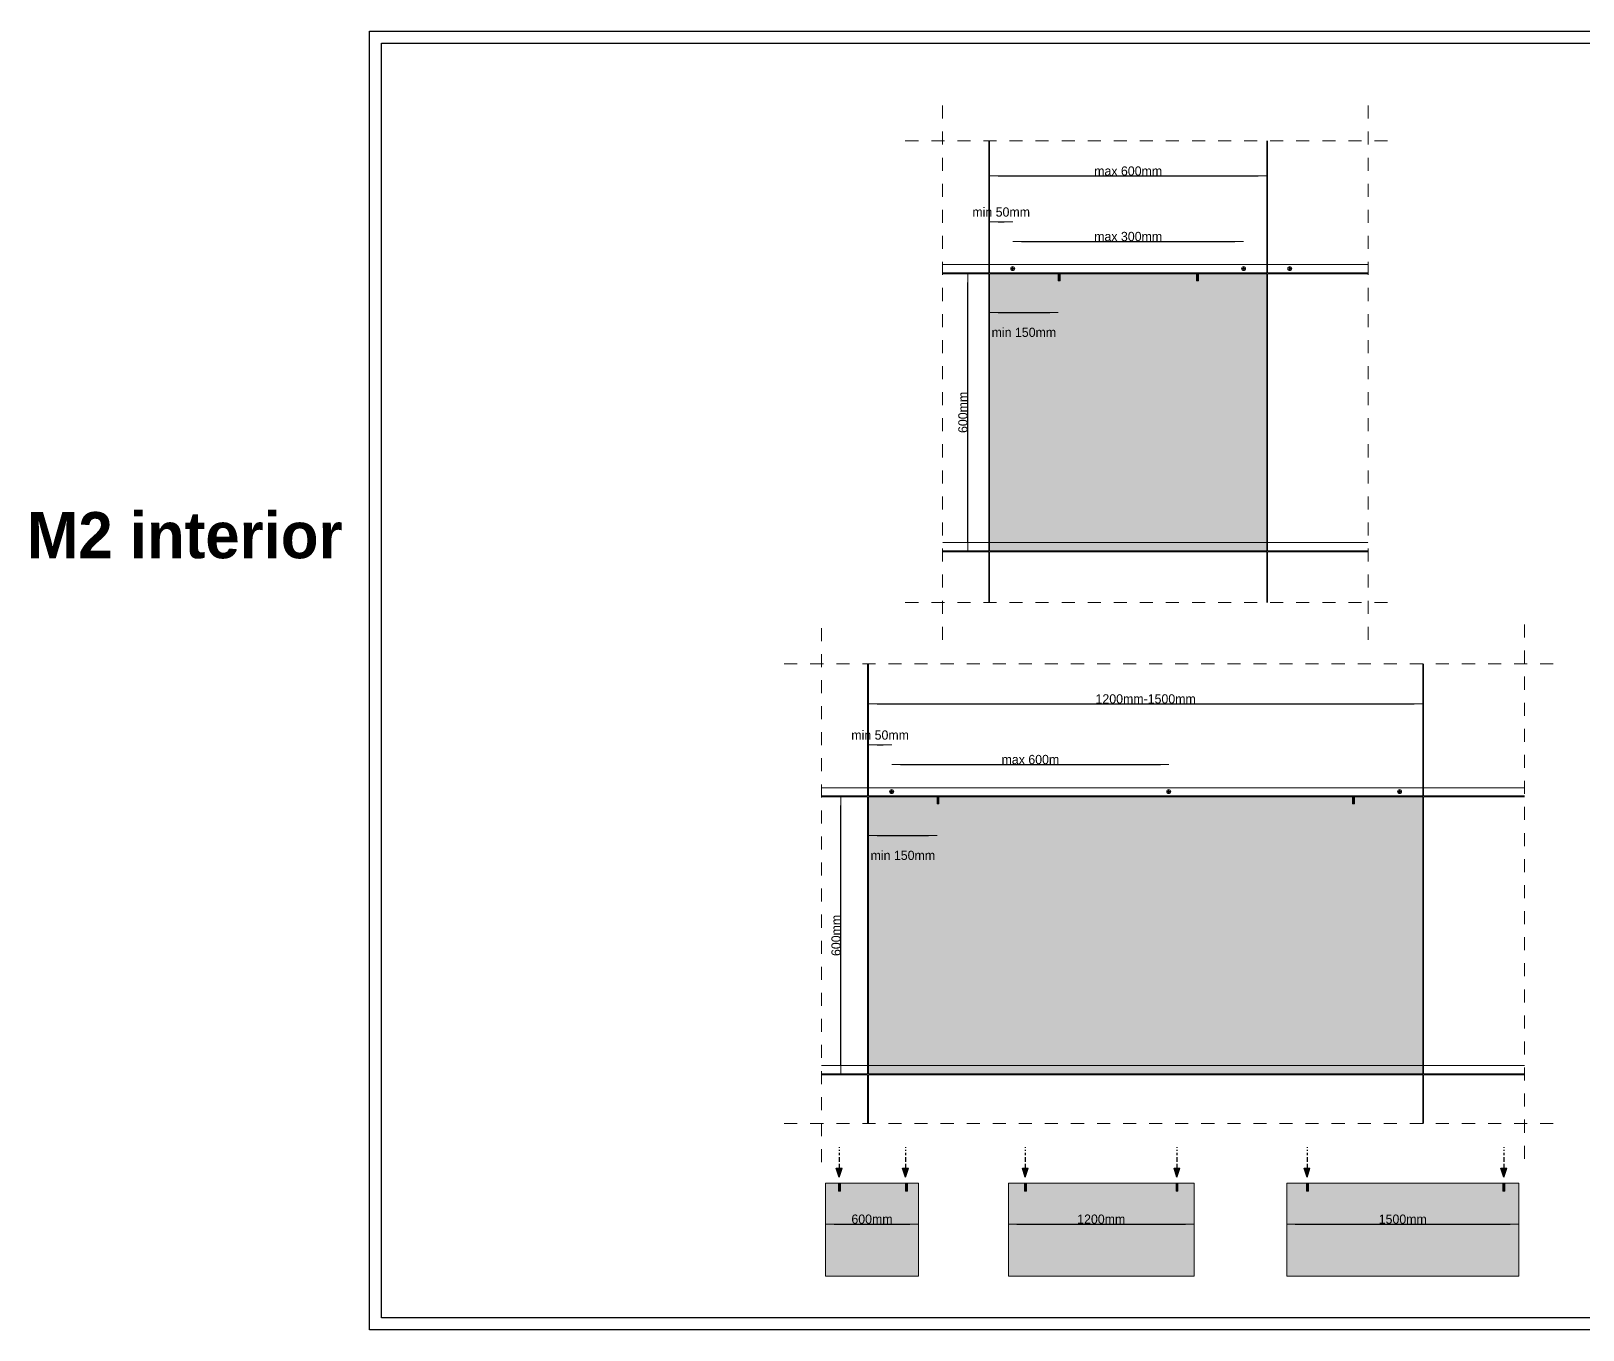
# Model space of a CAD drawing. Header units: millimetres. Extents: x -7260 to 55402, y 95 to 28230.
# Drawn here: x -7260 to 26345, y 95 to 28230 of the extents above; entities that cross this region are included whole.
import ezdxf

# ---------------------------------------------------------------- set-up
doc = ezdxf.new("R2010")
doc.units = ezdxf.units.MM
doc.linetypes.add('Dashed', pattern=[564.444447, 282.222223, -282.222223])
doc.linetypes.add('JIS_02_2.0', pattern=[3, 2, -1])
for name, color, linetype, lineweight in [('2D - Ogolne2', 251, 'Continuous', 15), ('2D - Ogolne5', 161, 'Continuous', 25), ('2D - Ogolne61', 251, 'Continuous', 20), ('2D - Ogolne82', 9, 'Continuous', 20), ('2D Drafting - General121', 255, 'Continuous', 0), ('2D Drafting - General141', 254, 'Continuous', 0), ('2D Drafting - General2', 251, 'Continuous', 15), ('2D Drafting - General5', 161, 'Continuous', 25), ('Annotation - Text5', 161, 'Continuous', 25)]:
    doc.layers.add(name, color=color, linetype=linetype, lineweight=lineweight)
doc.layers.add('Wymiarowanie', color=7, linetype='Continuous')
doc.styles.add('GENERATED_STYLE_2', font='GOTHIC.TTF')
doc.styles.add('GENERATED_STYLE_6', font='')
doc.styles.get('GENERATED_STYLE_6').set_extended_font_data('Century Gothic', bold=True)
doc.dimstyles.new('GENERATED_STYLE__14', dxfattribs={"dimtxt": 200, "dimasz": 183.574879, "dimexe": 0.18, "dimexo": 20, "dimgap": 0.09, "dimtad": 1, "dimtih": 1, "dimtoh": 1, "dimdec": 1, "dimlfac": 0.1, "dimzin": 0, "dimdsep": 46, "dimtxsty": 'GENERATED_STYLE_2', "dimblk": 'ARROWHEAD_5', "dimblk1": 'ARROWHEAD_5', "dimblk2": 'ARROWHEAD_5', "dimcen": 0.09, "dimse1": 1, "dimse2": 1, "dimclrd": 251, "dimclre": 251, "dimclrt": 251, "dimadec": 0, "dimazin": 0, "dimtfac": 1, "dimtdec": 4, "dimtmove": 0, "dimatfit": 3, "dimfxl": 0, "dimtolj": 1, "dimtzin": 0, "dimarcsym": 0})
doc.dimstyles.new('GENERATED_STYLE__15', dxfattribs={"dimtxt": 200, "dimasz": 183.574879, "dimexe": 0.18, "dimexo": 0, "dimgap": 0.09, "dimtad": 1, "dimdec": 1, "dimlfac": 0.1, "dimzin": 0, "dimdsep": 46, "dimtxsty": 'GENERATED_STYLE_2', "dimblk": 'ARROWHEAD_5', "dimblk1": 'ARROWHEAD_5', "dimblk2": 'ARROWHEAD_5', "dimcen": 0.09, "dimse1": 1, "dimse2": 1, "dimclrd": 251, "dimclre": 251, "dimclrt": 251, "dimadec": 0, "dimazin": 0, "dimtfac": 1, "dimtdec": 4, "dimtmove": 0, "dimatfit": 3, "dimfxl": 0, "dimtolj": 1, "dimtzin": 0, "dimarcsym": 0})
doc.dimstyles.new('GENERATED_STYLE__16', dxfattribs={"dimtxt": 200, "dimasz": 183.574879, "dimexe": 0.18, "dimexo": 20, "dimgap": 0.09, "dimtad": 1, "dimtih": 1, "dimtoh": 1, "dimdec": 1, "dimlfac": 0.1, "dimzin": 0, "dimdsep": 46, "dimtxsty": 'GENERATED_STYLE_2', "dimblk": 'ARROWHEAD_5', "dimblk1": 'ARROWHEAD_5', "dimblk2": 'ARROWHEAD_5', "dimcen": 0.09, "dimse1": 1, "dimse2": 1, "dimclrd": 251, "dimclre": 251, "dimclrt": 251, "dimadec": 0, "dimazin": 0, "dimtfac": 1, "dimtdec": 4, "dimtmove": 2, "dimatfit": 3, "dimfxl": 0, "dimtolj": 1, "dimtzin": 0, "dimarcsym": 0})
doc.dimstyles.new('GENERATED_STYLE__17', dxfattribs={"dimtxt": 200, "dimasz": 183.574879, "dimexe": 0.18, "dimexo": 0, "dimgap": 0.09, "dimtad": 1, "dimtih": 1, "dimtoh": 1, "dimdec": 1, "dimlfac": 0.1, "dimzin": 0, "dimdsep": 46, "dimtxsty": 'GENERATED_STYLE_2', "dimblk": 'ARROWHEAD_5', "dimblk1": 'ARROWHEAD_5', "dimblk2": 'ARROWHEAD_5', "dimcen": 0.09, "dimse1": 1, "dimse2": 1, "dimclrd": 251, "dimclre": 251, "dimclrt": 251, "dimadec": 0, "dimazin": 0, "dimtfac": 1, "dimtdec": 4, "dimtmove": 2, "dimatfit": 3, "dimfxl": 0, "dimtolj": 1, "dimtzin": 0, "dimarcsym": 0})
doc.dimstyles.new('GENERATED_STYLE__18', dxfattribs={"dimtxt": 200, "dimasz": 183.574879, "dimexe": 0.18, "dimexo": 0, "dimgap": 0.09, "dimtad": 1, "dimtih": 1, "dimtoh": 1, "dimdec": 1, "dimlfac": 0.1, "dimzin": 0, "dimdsep": 46, "dimtxsty": 'GENERATED_STYLE_2', "dimblk": 'ARROWHEAD_5', "dimblk1": 'ARROWHEAD_5', "dimblk2": 'ARROWHEAD_5', "dimcen": 0.09, "dimse1": 1, "dimse2": 1, "dimclrd": 251, "dimclre": 251, "dimclrt": 251, "dimadec": 0, "dimazin": 0, "dimtfac": 1, "dimtdec": 4, "dimtmove": 0, "dimatfit": 3, "dimfxl": 0, "dimtolj": 1, "dimtzin": 0, "dimarcsym": 0})

# ---------------------------------------------------------------- blocks, each defined once
blk = doc.blocks.new('ARROWHEAD_5')
at = {"color": 0, "linetype": 'Continuous', "lineweight": 0}
blk.add_line((0, 0), (-1, 0), dxfattribs=at)
blk.add_solid([(-1, 0.2679), (0, 0), (-1, -0.2679), (-1, 0.2679)], dxfattribs=at)
blk = doc.blocks.new('*D18')
at = {"layer": 'Defpoints', "color": 0, "linetype": 'Continuous'}
for p in [(22876, 13658), (10876, 11661), (22876, 11661)]:
    blk.add_point(p, dxfattribs=at)
at = {"layer": 'Wymiarowanie', "color": 251, "linetype": 'Continuous', "lineweight": -2}
blk.add_line((11059, 13658), (22692, 13658), dxfattribs=at)
at = {"layer": 'Wymiarowanie', "color": 251, "linetype": 'Continuous', "lineweight": -2, "xscale": 183.5748792270531, "yscale": 183.5748792270531, "zscale": 183.5748792270531, "rotation": 180}
blk.add_blockref('ARROWHEAD_5', (10876, 13658), dxfattribs=at)
at = {"layer": 'Wymiarowanie', "color": 251, "linetype": 'Continuous', "lineweight": -2, "xscale": 183.5748792270531, "yscale": 183.5748792270531, "zscale": 183.5748792270531}
blk.add_blockref('ARROWHEAD_5', (22876, 13658), dxfattribs=at)
at = {"layer": 'Wymiarowanie', "color": 251, "linetype": 'Continuous', "lineweight": 20, "insert": (16876, 13763), "char_height": 200, "attachment_point": 5, "style": 'GENERATED_STYLE_2'}
blk.add_mtext('\\A1;1200mm-1500mm', dxfattribs=at)
blk = doc.blocks.new('*D19')
at = {"layer": 'Defpoints', "color": 0, "linetype": 'Continuous'}
for p in [(10277, 11641), (10876, 11641), (10876, 5641)]:
    blk.add_point(p, dxfattribs=at)
at = {"layer": 'Wymiarowanie', "color": 251, "linetype": 'Continuous', "lineweight": -2}
blk.add_line((10277, 5825), (10277, 11457), dxfattribs=at)
at = {"layer": 'Wymiarowanie', "color": 251, "linetype": 'Continuous', "lineweight": -2, "xscale": 183.5748792270531, "yscale": 183.5748792270531, "zscale": 183.5748792270531}
for p, rotation in [((10277, 11641), 90), ((10277, 5641), 270)]:
    blk.add_blockref('ARROWHEAD_5', p, dxfattribs=dict(at, rotation=rotation))
at = {"layer": 'Wymiarowanie', "color": 251, "linetype": 'Continuous', "lineweight": 20, "insert": (10172, 8641), "char_height": 200, "attachment_point": 5, "rotation": 90, "style": 'GENERATED_STYLE_2'}
blk.add_mtext('\\A1;600mm', dxfattribs=at)
blk = doc.blocks.new('*D20')
at = {"layer": 'Defpoints', "color": 0, "linetype": 'Continuous'}
for p in [(11376, 12766), (10876, 11661), (11376, 11756)]:
    blk.add_point(p, dxfattribs=at)
at = {"layer": 'Wymiarowanie', "color": 251, "linetype": 'Continuous', "lineweight": -2}
blk.add_line((11059, 12766), (11192, 12766), dxfattribs=at)
at = {"layer": 'Wymiarowanie', "color": 251, "linetype": 'Continuous', "lineweight": -2, "xscale": 183.5748792270531, "yscale": 183.5748792270531, "zscale": 183.5748792270531, "rotation": 180}
blk.add_blockref('ARROWHEAD_5', (10876, 12766), dxfattribs=at)
at = {"layer": 'Wymiarowanie', "color": 251, "linetype": 'Continuous', "lineweight": -2, "xscale": 183.5748792270531, "yscale": 183.5748792270531, "zscale": 183.5748792270531}
blk.add_blockref('ARROWHEAD_5', (11376, 12766), dxfattribs=at)
at = {"layer": 'Wymiarowanie', "color": 251, "linetype": 'Continuous', "lineweight": 20, "insert": (11126, 12980), "char_height": 200, "attachment_point": 5, "style": 'GENERATED_STYLE_2'}
blk.add_mtext('\\A1;min 50mm', dxfattribs=at)
blk = doc.blocks.new('*D21')
at = {"layer": 'Defpoints', "color": 0, "linetype": 'Continuous'}
for p in [(10876, 11661), (12360, 11491), (12360, 10802)]:
    blk.add_point(p, dxfattribs=at)
at = {"layer": 'Wymiarowanie', "color": 251, "linetype": 'Continuous', "lineweight": -2}
blk.add_line((11059, 10802), (12177, 10802), dxfattribs=at)
at = {"layer": 'Wymiarowanie', "color": 251, "linetype": 'Continuous', "lineweight": -2, "xscale": 183.5748792270531, "yscale": 183.5748792270531, "zscale": 183.5748792270531, "rotation": 180}
blk.add_blockref('ARROWHEAD_5', (10876, 10802), dxfattribs=at)
at = {"layer": 'Wymiarowanie', "color": 251, "linetype": 'Continuous', "lineweight": -2, "xscale": 183.5748792270531, "yscale": 183.5748792270531, "zscale": 183.5748792270531}
blk.add_blockref('ARROWHEAD_5', (12360, 10802), dxfattribs=at)
at = {"layer": 'Wymiarowanie', "color": 251, "linetype": 'Continuous', "lineweight": 20, "insert": (11618, 10374), "char_height": 200, "attachment_point": 5, "style": 'GENERATED_STYLE_2'}
blk.add_mtext('\\A1;min 150mm', dxfattribs=at)
blk = doc.blocks.new('*D22')
at = {"layer": 'Defpoints', "color": 0, "linetype": 'Continuous'}
for p in [(11380, 12345), (17380, 12345), (17380, 11760)]:
    blk.add_point(p, dxfattribs=at)
at = {"layer": 'Wymiarowanie', "color": 251, "linetype": 'Continuous', "lineweight": -2}
blk.add_line((11564, 12345), (17197, 12345), dxfattribs=at)
at = {"layer": 'Wymiarowanie', "color": 251, "linetype": 'Continuous', "lineweight": -2, "xscale": 183.5748792270531, "yscale": 183.5748792270531, "zscale": 183.5748792270531, "rotation": 180}
blk.add_blockref('ARROWHEAD_5', (11380, 12345), dxfattribs=at)
at = {"layer": 'Wymiarowanie', "color": 251, "linetype": 'Continuous', "lineweight": -2, "xscale": 183.5748792270531, "yscale": 183.5748792270531, "zscale": 183.5748792270531}
blk.add_blockref('ARROWHEAD_5', (17380, 12345), dxfattribs=at)
at = {"layer": 'Wymiarowanie', "color": 251, "linetype": 'Continuous', "lineweight": 20, "insert": (14380, 12450), "char_height": 200, "attachment_point": 5, "style": 'GENERATED_STYLE_2'}
blk.add_mtext('\\A1;max 600m', dxfattribs=at)
blk = doc.blocks.new('*D23')
at = {"layer": 'Defpoints', "color": 0, "linetype": 'Continuous'}
for p in [(19497, 25091), (13497, 22990), (19497, 22990)]:
    blk.add_point(p, dxfattribs=at)
at = {"layer": 'Wymiarowanie', "color": 251, "linetype": 'Continuous', "lineweight": -2}
blk.add_line((13681, 25091), (19314, 25091), dxfattribs=at)
at = {"layer": 'Wymiarowanie', "color": 251, "linetype": 'Continuous', "lineweight": -2, "xscale": 183.5748792270531, "yscale": 183.5748792270531, "zscale": 183.5748792270531, "rotation": 180}
blk.add_blockref('ARROWHEAD_5', (13497, 25091), dxfattribs=at)
at = {"layer": 'Wymiarowanie', "color": 251, "linetype": 'Continuous', "lineweight": -2, "xscale": 183.5748792270531, "yscale": 183.5748792270531, "zscale": 183.5748792270531}
blk.add_blockref('ARROWHEAD_5', (19497, 25091), dxfattribs=at)
at = {"layer": 'Wymiarowanie', "color": 251, "linetype": 'Continuous', "lineweight": 20, "insert": (16497, 25197), "char_height": 200, "attachment_point": 5, "style": 'GENERATED_STYLE_2'}
blk.add_mtext('\\A1;max 600mm', dxfattribs=at)
blk = doc.blocks.new('*D24')
at = {"layer": 'Defpoints', "color": 0, "linetype": 'Continuous'}
for p in [(13025, 22970), (13497, 22970), (13497, 16970)]:
    blk.add_point(p, dxfattribs=at)
at = {"layer": 'Wymiarowanie', "color": 251, "linetype": 'Continuous', "lineweight": -2}
blk.add_line((13025, 17154), (13025, 22786), dxfattribs=at)
at = {"layer": 'Wymiarowanie', "color": 251, "linetype": 'Continuous', "lineweight": -2, "xscale": 183.5748792270531, "yscale": 183.5748792270531, "zscale": 183.5748792270531}
for p, rotation in [((13025, 22970), 90), ((13025, 16970), 270)]:
    blk.add_blockref('ARROWHEAD_5', p, dxfattribs=dict(at, rotation=rotation))
at = {"layer": 'Wymiarowanie', "color": 251, "linetype": 'Continuous', "lineweight": 20, "insert": (12920, 19970), "char_height": 200, "attachment_point": 5, "rotation": 90, "style": 'GENERATED_STYLE_2'}
blk.add_mtext('\\A1;600mm', dxfattribs=at)
blk = doc.blocks.new('*D25')
at = {"layer": 'Defpoints', "color": 0, "linetype": 'Continuous'}
for p in [(13997, 24095), (13497, 22990), (13997, 23085)]:
    blk.add_point(p, dxfattribs=at)
at = {"layer": 'Wymiarowanie', "color": 251, "linetype": 'Continuous', "lineweight": -2}
blk.add_line((13681, 24095), (13814, 24095), dxfattribs=at)
at = {"layer": 'Wymiarowanie', "color": 251, "linetype": 'Continuous', "lineweight": -2, "xscale": 183.5748792270531, "yscale": 183.5748792270531, "zscale": 183.5748792270531, "rotation": 180}
blk.add_blockref('ARROWHEAD_5', (13497, 24095), dxfattribs=at)
at = {"layer": 'Wymiarowanie', "color": 251, "linetype": 'Continuous', "lineweight": -2, "xscale": 183.5748792270531, "yscale": 183.5748792270531, "zscale": 183.5748792270531}
blk.add_blockref('ARROWHEAD_5', (13997, 24095), dxfattribs=at)
at = {"layer": 'Wymiarowanie', "color": 251, "linetype": 'Continuous', "lineweight": 20, "insert": (13747, 24309), "char_height": 200, "attachment_point": 5, "style": 'GENERATED_STYLE_2'}
blk.add_mtext('\\A1;min 50mm', dxfattribs=at)
blk = doc.blocks.new('*D26')
at = {"layer": 'Defpoints', "color": 0, "linetype": 'Continuous'}
for p in [(13497, 22990), (14982, 22820), (14982, 22131)]:
    blk.add_point(p, dxfattribs=at)
at = {"layer": 'Wymiarowanie', "color": 251, "linetype": 'Continuous', "lineweight": -2}
blk.add_line((13681, 22131), (14798, 22131), dxfattribs=at)
at = {"layer": 'Wymiarowanie', "color": 251, "linetype": 'Continuous', "lineweight": -2, "xscale": 183.5748792270531, "yscale": 183.5748792270531, "zscale": 183.5748792270531, "rotation": 180}
blk.add_blockref('ARROWHEAD_5', (13497, 22131), dxfattribs=at)
at = {"layer": 'Wymiarowanie', "color": 251, "linetype": 'Continuous', "lineweight": -2, "xscale": 183.5748792270531, "yscale": 183.5748792270531, "zscale": 183.5748792270531}
blk.add_blockref('ARROWHEAD_5', (14982, 22131), dxfattribs=at)
at = {"layer": 'Wymiarowanie', "color": 251, "linetype": 'Continuous', "lineweight": 20, "insert": (14239, 21703), "char_height": 200, "attachment_point": 5, "style": 'GENERATED_STYLE_2'}
blk.add_mtext('\\A1;min 150mm', dxfattribs=at)
blk = doc.blocks.new('*D27')
at = {"layer": 'Defpoints', "color": 0, "linetype": 'Continuous'}
for p in [(18993, 23674), (14002, 23089), (18993, 23089)]:
    blk.add_point(p, dxfattribs=at)
at = {"layer": 'Wymiarowanie', "color": 251, "linetype": 'Continuous', "lineweight": -2}
blk.add_line((14185, 23674), (18809, 23674), dxfattribs=at)
at = {"layer": 'Wymiarowanie', "color": 251, "linetype": 'Continuous', "lineweight": -2, "xscale": 183.5748792270531, "yscale": 183.5748792270531, "zscale": 183.5748792270531, "rotation": 180}
blk.add_blockref('ARROWHEAD_5', (14002, 23674), dxfattribs=at)
at = {"layer": 'Wymiarowanie', "color": 251, "linetype": 'Continuous', "lineweight": -2, "xscale": 183.5748792270531, "yscale": 183.5748792270531, "zscale": 183.5748792270531}
blk.add_blockref('ARROWHEAD_5', (18993, 23674), dxfattribs=at)
at = {"layer": 'Wymiarowanie', "color": 251, "linetype": 'Continuous', "lineweight": 20, "insert": (16497, 23779), "char_height": 200, "attachment_point": 5, "style": 'GENERATED_STYLE_2'}
blk.add_mtext('\\A1;max 300mm', dxfattribs=at)
blk = doc.blocks.new('*D28')
at = {"layer": 'Defpoints', "color": 0, "linetype": 'Continuous'}
for p in [(17923, 2389), (13905, 1262), (17923, 1262)]:
    blk.add_point(p, dxfattribs=at)
at = {"layer": 'Wymiarowanie', "color": 251, "linetype": 'Continuous', "lineweight": -2}
blk.add_line((14088, 2389), (17739, 2389), dxfattribs=at)
at = {"layer": 'Wymiarowanie', "color": 251, "linetype": 'Continuous', "lineweight": -2, "xscale": 183.5748792270531, "yscale": 183.5748792270531, "zscale": 183.5748792270531, "rotation": 180}
blk.add_blockref('ARROWHEAD_5', (13905, 2389), dxfattribs=at)
at = {"layer": 'Wymiarowanie', "color": 251, "linetype": 'Continuous', "lineweight": -2, "xscale": 183.5748792270531, "yscale": 183.5748792270531, "zscale": 183.5748792270531}
blk.add_blockref('ARROWHEAD_5', (17923, 2389), dxfattribs=at)
at = {"layer": 'Wymiarowanie', "color": 251, "linetype": 'Continuous', "lineweight": 20, "insert": (15914, 2494), "char_height": 200, "attachment_point": 5, "style": 'GENERATED_STYLE_2'}
blk.add_mtext('\\A1;1200mm', dxfattribs=at)
blk = doc.blocks.new('*D29')
at = {"layer": 'Defpoints', "color": 0, "linetype": 'Continuous'}
for p in [(19932, 3271), (24955, 3271), (24955, 2389)]:
    blk.add_point(p, dxfattribs=at)
at = {"layer": 'Wymiarowanie', "color": 251, "linetype": 'Continuous', "lineweight": -2}
blk.add_line((20116, 2389), (24771, 2389), dxfattribs=at)
at = {"layer": 'Wymiarowanie', "color": 251, "linetype": 'Continuous', "lineweight": -2, "xscale": 183.5748792270531, "yscale": 183.5748792270531, "zscale": 183.5748792270531, "rotation": 180}
blk.add_blockref('ARROWHEAD_5', (19932, 2389), dxfattribs=at)
at = {"layer": 'Wymiarowanie', "color": 251, "linetype": 'Continuous', "lineweight": -2, "xscale": 183.5748792270531, "yscale": 183.5748792270531, "zscale": 183.5748792270531}
blk.add_blockref('ARROWHEAD_5', (24955, 2389), dxfattribs=at)
at = {"layer": 'Wymiarowanie', "color": 251, "linetype": 'Continuous', "lineweight": 20, "insert": (22443, 2494), "char_height": 200, "attachment_point": 5, "style": 'GENERATED_STYLE_2'}
blk.add_mtext('\\A1;1500mm', dxfattribs=at)
blk = doc.blocks.new('*D30')
at = {"layer": 'Defpoints', "color": 0, "linetype": 'Continuous'}
for p in [(9946, 3271), (11955, 3271), (11955, 2389)]:
    blk.add_point(p, dxfattribs=at)
at = {"layer": 'Wymiarowanie', "color": 251, "linetype": 'Continuous', "lineweight": -2}
blk.add_line((10129, 2389), (11771, 2389), dxfattribs=at)
at = {"layer": 'Wymiarowanie', "color": 251, "linetype": 'Continuous', "lineweight": -2, "xscale": 183.5748792270531, "yscale": 183.5748792270531, "zscale": 183.5748792270531, "rotation": 180}
blk.add_blockref('ARROWHEAD_5', (9946, 2389), dxfattribs=at)
at = {"layer": 'Wymiarowanie', "color": 251, "linetype": 'Continuous', "lineweight": -2, "xscale": 183.5748792270531, "yscale": 183.5748792270531, "zscale": 183.5748792270531}
blk.add_blockref('ARROWHEAD_5', (11955, 2389), dxfattribs=at)
at = {"layer": 'Wymiarowanie', "color": 251, "linetype": 'Continuous', "lineweight": 20, "insert": (10950, 2494), "char_height": 200, "attachment_point": 5, "style": 'GENERATED_STYLE_2'}
blk.add_mtext('\\A1;600mm', dxfattribs=at)

msp = doc.modelspace()

# ---------------------------------------------------------------- hatches: boundary and pattern name
at = {"layer": '2D Drafting - General121', "linetype": 'Continuous'}
for points in [[(15021.7, 22990), (15031.7, 22990), (15031.7, 22995), (14971.7, 22995), (14971.7, 22990), (14981.7, 22990), (14981.7, 22820), (15021.7, 22820)], [(18017.11, 22990), (18027.11, 22990), (18027.11, 22995), (17967.11, 22995), (17967.11, 22990), (17977.11, 22990), (17977.11, 22820), (18017.11, 22820)], [(12400.41, 11661.04), (12410.41, 11661.04), (12410.41, 11666.04), (12350.41, 11666.04), (12350.41, 11661.04), (12360.41, 11661.04), (12360.41, 11491.04), (12400.41, 11491.04)], [(21395.81, 11661.04), (21405.81, 11661.04), (21405.81, 11666.04), (21345.81, 11666.04), (21345.81, 11661.04), (21355.81, 11661.04), (21355.81, 11491.04), (21395.81, 11491.04)], [(10267.12, 3271.17), (10277.12, 3271.17), (10277.12, 3276.17), (10217.12, 3276.17), (10217.12, 3271.17), (10227.12, 3271.17), (10227.12, 3101.17), (10267.12, 3101.17)], [(11716.29, 3271.17), (11726.29, 3271.17), (11726.29, 3276.17), (11666.29, 3276.17), (11666.29, 3271.17), (11676.29, 3271.17), (11676.29, 3101.17), (11716.29, 3101.17)], [(14294.85, 3271.17), (14304.85, 3271.17), (14304.85, 3276.17), (14244.85, 3276.17), (14244.85, 3271.17), (14254.85, 3271.17), (14254.85, 3101.17), (14294.85, 3101.17)], [(17574.19, 3271.17), (17584.19, 3271.17), (17584.19, 3276.17), (17524.19, 3276.17), (17524.19, 3271.17), (17534.19, 3271.17), (17534.19, 3101.17), (17574.19, 3101.17)], [(20398.56, 3271.17), (20408.56, 3271.17), (20408.56, 3276.17), (20348.56, 3276.17), (20348.56, 3271.17), (20358.56, 3271.17), (20358.56, 3101.17), (20398.56, 3101.17)], [(24653.33, 3271.17), (24663.33, 3271.17), (24663.33, 3276.17), (24603.33, 3276.17), (24603.33, 3271.17), (24613.33, 3271.17), (24613.33, 3101.17), (24653.33, 3101.17)]]:
    msp.add_hatch(color=256, dxfattribs=at).paths.add_polyline_path(points)
at = {"layer": '2D Drafting - General141', "linetype": 'Continuous'}
for points in [[(17977.11, 22970), (15021.7, 22970), (15021.7, 22820), (14981.7, 22820), (14981.7, 22970), (13497.11, 22970), (13497.11, 16970), (19497.11, 16970), (19497.11, 22970), (18017.11, 22970), (18017.11, 22820), (17977.11, 22820)], [(21355.81, 11641.04), (12400.41, 11641.04), (12400.41, 11491.04), (12360.41, 11491.04), (12360.41, 11641.04), (10875.81, 11641.04), (10875.81, 5641.04), (22875.81, 5641.04), (22875.81, 11641.04), (21395.81, 11641.04), (21395.81, 11491.04), (21355.81, 11491.04)], [(9945.54, 1262.05), (11954.67, 1262.05), (11954.67, 3271.17), (11716.29, 3271.17), (11716.29, 3101.17), (11676.29, 3101.17), (11676.29, 3271.17), (10267.12, 3271.17), (10267.12, 3101.17), (10227.12, 3101.17), (10227.12, 3271.17), (9945.54, 3271.17)], [(13904.56, 1262.05), (17922.82, 1262.05), (17922.82, 3271.17), (17574.19, 3271.17), (17574.19, 3101.17), (17534.19, 3101.17), (17534.19, 3271.17), (14294.85, 3271.17), (14294.85, 3101.17), (14254.85, 3101.17), (14254.85, 3271.17), (13904.56, 3271.17)], [(24954.76, 1262.05), (24954.76, 3271.17), (24653.33, 3271.17), (24653.33, 3101.17), (24613.33, 3101.17), (24613.33, 3271.17), (20398.56, 3271.17), (20398.56, 3101.17), (20358.56, 3101.17), (20358.56, 3271.17), (19931.94, 3271.17), (19931.94, 1262.05)]]:
    msp.add_hatch(color=256, dxfattribs=at).paths.add_polyline_path(points)
at = {"layer": '2D Drafting - General5', "linetype": 'Continuous'}
for points in [[(10302.29, 3599.97), (10176.59, 3599.97), (10239.44, 3403.16)], [(11737.86, 3599.97), (11612.16, 3599.97), (11675.01, 3403.16)], [(14332.81, 3599.97), (14207.11, 3599.97), (14269.96, 3403.16)], [(17617.03, 3599.97), (17491.34, 3599.97), (17554.19, 3403.16)], [(20434.04, 3599.97), (20308.34, 3599.97), (20371.19, 3403.16)], [(24695.41, 3599.97), (24569.72, 3599.97), (24632.57, 3403.16)]]:
    msp.add_hatch(color=256, dxfattribs=at).paths.add_polyline_path(points, flags=0)

# ---------------------------------------------------------------- linework, layer by layer
at = {"layer": '2D - Ogolne2', "linetype": 'Continuous'}
for p, q in [((13992.52, 23089.22), (13972.72, 23089.22)), ((13992.52, 23080.03), (13972.72, 23080.03)), ((13992.52, 23089.22), (13992.52, 23109.01)), ((13992.52, 23080.03), (13992.52, 23060.24)), ((14001.7, 23089.22), (14001.7, 23109.01)), ((14001.7, 23089.22), (14021.5, 23089.22)), ((14001.7, 23080.03), (14021.5, 23080.03)), ((14001.7, 23080.03), (14001.7, 23061.74)), ((18992.52, 23089.22), (18972.72, 23089.22)), ((18992.52, 23080.03), (18972.72, 23080.03)), ((18992.52, 23089.22), (18992.52, 23109.01)), ((18992.52, 23080.03), (18992.52, 23061.74)), ((19001.7, 23089.22), (19001.7, 23109.01)), ((19001.7, 23089.22), (19021.5, 23089.22)), ((19001.7, 23080.03), (19021.5, 23080.03)), ((19001.7, 23080.03), (19001.7, 23060.24)), ((19992.52, 23089.22), (19972.72, 23089.22)), ((19992.52, 23080.03), (19972.72, 23080.03)), ((19992.52, 23089.22), (19992.52, 23109.01)), ((19992.52, 23080.03), (19992.52, 23060.24)), ((20001.7, 23089.22), (20001.7, 23109.01)), ((20001.7, 23089.22), (20021.5, 23089.22)), ((20001.7, 23080.03), (20021.5, 23080.03)), ((20001.7, 23080.03), (20001.7, 23061.74)), ((11371.22, 11760.25), (11371.22, 11780.04)), ((11380.41, 11760.25), (11380.41, 11780.04)), ((17371.22, 11760.25), (17371.22, 11780.04)), ((17380.41, 11760.25), (17380.41, 11780.04)), ((22371.22, 11760.25), (22371.22, 11780.04)), ((22380.41, 11760.25), (22380.41, 11780.04)), ((11371.22, 11760.25), (11351.43, 11760.25)), ((11371.22, 11751.06), (11351.43, 11751.06)), ((11371.22, 11751.06), (11371.22, 11731.27)), ((11380.41, 11760.25), (11400.2, 11760.25)), ((11380.41, 11751.06), (11400.2, 11751.06)), ((11380.41, 11751.06), (11380.41, 11732.78)), ((17371.22, 11760.25), (17351.43, 11760.25)), ((17371.22, 11751.06), (17351.43, 11751.06)), ((17371.22, 11751.06), (17371.22, 11731.27)), ((17380.41, 11760.25), (17400.2, 11760.25)), ((17380.41, 11751.06), (17400.2, 11751.06)), ((17380.41, 11751.06), (17380.41, 11732.78)), ((22371.22, 11760.25), (22351.43, 11760.25)), ((22371.22, 11751.06), (22351.43, 11751.06)), ((22371.22, 11751.06), (22371.22, 11732.78)), ((22380.41, 11760.25), (22400.2, 11760.25)), ((22380.41, 11751.06), (22400.2, 11751.06)), ((22380.41, 11751.06), (22380.41, 11731.27))]:
    msp.add_line(p, q, dxfattribs=at)
at = {"layer": '2D - Ogolne5', "linetype": 'Continuous'}
for p, q in [((10239.44, 4052.86), (10239.44, 4039.55)), ((11675.01, 4052.86), (11675.01, 4039.55)), ((14269.96, 4052.86), (14269.96, 4039.55)), ((17554.19, 4052.86), (17554.19, 4039.55)), ((20371.19, 4052.86), (20371.19, 4039.55)), ((24632.57, 4052.86), (24632.57, 4039.55)), ((10239.44, 3999.61), (10239.44, 3972.98)), ((10239.44, 3933.04), (10239.44, 3879.79)), ((10239.44, 3839.85), (10239.44, 3733.34)), ((11675.01, 3999.61), (11675.01, 3972.98)), ((11675.01, 3933.04), (11675.01, 3879.79)), ((11675.01, 3839.85), (11675.01, 3733.34)), ((14269.96, 3999.61), (14269.96, 3972.98)), ((14269.96, 3933.04), (14269.96, 3879.79)), ((14269.96, 3839.85), (14269.96, 3733.34)), ((17554.19, 3999.61), (17554.19, 3972.98)), ((17554.19, 3933.04), (17554.19, 3879.79)), ((17554.19, 3839.85), (17554.19, 3733.34)), ((20371.19, 3999.61), (20371.19, 3972.98)), ((20371.19, 3933.04), (20371.19, 3879.79)), ((20371.19, 3839.85), (20371.19, 3733.34)), ((24632.57, 3999.61), (24632.57, 3972.98)), ((24632.57, 3933.04), (24632.57, 3879.79)), ((24632.57, 3839.85), (24632.57, 3733.34)), ((10176.59, 3599.97), (10302.29, 3599.97)), ((10239.44, 3403.16), (10176.59, 3599.97)), ((10239.44, 3693.4), (10239.44, 3599.97)), ((10239.44, 3403.16), (10302.29, 3599.97)), ((11612.16, 3599.97), (11737.86, 3599.97)), ((11675.01, 3403.16), (11612.16, 3599.97)), ((11675.01, 3693.4), (11675.01, 3599.97)), ((11675.01, 3403.16), (11737.86, 3599.97)), ((14207.11, 3599.97), (14332.81, 3599.97)), ((14269.96, 3403.16), (14207.11, 3599.97)), ((14269.96, 3693.4), (14269.96, 3599.97)), ((14269.96, 3403.16), (14332.81, 3599.97)), ((17491.34, 3599.97), (17617.03, 3599.97)), ((17554.19, 3403.16), (17491.34, 3599.97)), ((17554.19, 3693.4), (17554.19, 3599.97)), ((17554.19, 3403.16), (17617.03, 3599.97)), ((20308.34, 3599.97), (20434.04, 3599.97)), ((20371.19, 3403.16), (20308.34, 3599.97)), ((20371.19, 3693.4), (20371.19, 3599.97)), ((20371.19, 3403.16), (20434.04, 3599.97)), ((24569.72, 3599.97), (24695.41, 3599.97)), ((24632.57, 3403.16), (24569.72, 3599.97)), ((24632.57, 3693.4), (24632.57, 3599.97)), ((24632.57, 3403.16), (24695.41, 3599.97))]:
    msp.add_line(p, q, dxfattribs=at)
at = {"layer": '2D - Ogolne61', "linetype": 'Continuous'}
for centre, radius in [((13997.11, 23084.62), 43.71), ((13997.11, 23084.62), 39.59), ((18997.11, 23084.62), 43.71), ((18997.11, 23084.62), 39.59), ((19997.11, 23084.62), 43.71), ((19997.11, 23084.62), 39.59), ((11375.81, 11755.66), 43.71), ((11375.81, 11755.66), 39.59), ((17375.81, 11755.66), 43.71), ((17375.81, 11755.66), 39.59), ((22375.81, 11755.66), 43.71), ((22375.81, 11755.66), 39.59)]:
    msp.add_circle(centre, radius, dxfattribs=at)
at = {"layer": '2D - Ogolne82', "color": 0, "linetype": 'Continuous'}
for p, q in [((13477.11, 25849.09), (13477.11, 22990)), ((13477.11, 25849.09), (13477.11, 22990)), ((13497.11, 25849.09), (13497.11, 22990)), ((13497.11, 25849.09), (13497.11, 22990)), ((19497.11, 25849.09), (19497.11, 22990)), ((19517.11, 25849.09), (19517.11, 22990)), ((13477.11, 22990), (12477.98, 22990)), ((12477.98, 22970), (13477.11, 22970)), ((13477.11, 22970), (13477.11, 16970)), ((13477.11, 22970), (13477.11, 16970)), ((19497.11, 22990), (13497.11, 22990)), ((13497.11, 22970), (19497.11, 22970)), ((13497.11, 22970), (13497.11, 16970)), ((19497.11, 22970), (19497.11, 16970)), ((21697.15, 22990), (19517.11, 22990)), ((19517.11, 22970), (21697.15, 22970)), ((19517.11, 22970), (19517.11, 16970)), ((13477.11, 16970), (12477.98, 16970)), ((12477.98, 16950), (13477.11, 16950)), ((13477.11, 16950), (13477.11, 15851.81)), ((13477.11, 16950), (13477.11, 15851.81)), ((19497.11, 16970), (13497.11, 16970)), ((13497.11, 16950), (13497.11, 15851.81)), ((13497.11, 16950), (13497.11, 15851.81)), ((13497.11, 16950), (19497.11, 16950)), ((19497.11, 16950), (19497.11, 15851.81)), ((21697.15, 16970), (19517.11, 16970)), ((19517.11, 16950), (19517.11, 15851.81)), ((19517.11, 16950), (21697.15, 16950)), ((10855.81, 14520.13), (10855.81, 11661.04)), ((10875.81, 14520.13), (10875.81, 11661.04)), ((22875.81, 14520.13), (22875.81, 11661.04)), ((22895.81, 14520.13), (22895.81, 11661.04)), ((10855.81, 11661.04), (9856.68, 11661.04)), ((9856.68, 11641.04), (10855.81, 11641.04)), ((10855.81, 11641.04), (10855.81, 5641.04)), ((22875.81, 11661.04), (10875.81, 11661.04)), ((10875.81, 11641.04), (22875.81, 11641.04)), ((10875.81, 11641.04), (10875.81, 5641.04)), ((22875.81, 11641.04), (22875.81, 5641.04)), ((25075.85, 11661.04), (22895.81, 11661.04)), ((22895.81, 11641.04), (25075.85, 11641.04)), ((22895.81, 11641.04), (22895.81, 5641.04)), ((10855.81, 5641.04), (9856.68, 5641.04)), ((9856.68, 5621.04), (10855.81, 5621.04)), ((10855.81, 5621.04), (10855.81, 4568.47)), ((10855.81, 5621.04), (10855.81, 4568.47)), ((22875.81, 5641.04), (10875.81, 5641.04)), ((10875.81, 5621.04), (10875.81, 4568.47)), ((10875.81, 5621.04), (10875.81, 4568.47)), ((10875.81, 5621.04), (22875.81, 5621.04)), ((22875.81, 5621.04), (22875.81, 4568.47)), ((25075.85, 5641.04), (22895.81, 5641.04)), ((22895.81, 5621.04), (22895.81, 4568.47)), ((22895.81, 5621.04), (25075.85, 5621.04)), ((9945.54, 3271.17), (11954.67, 3271.17)), ((9945.54, 3271.17), (9945.54, 1262.05)), ((11954.67, 3271.17), (11954.67, 1262.05)), ((13904.56, 3271.17), (17922.82, 3271.17)), ((13904.56, 3271.17), (13904.56, 1262.05)), ((17922.82, 3271.17), (17922.82, 1262.05)), ((19931.94, 3271.17), (19931.94, 1262.05)), ((19931.94, 3271.17), (24954.76, 3271.17)), ((24954.76, 3271.17), (24954.76, 1262.05)), ((11954.67, 1262.05), (9945.54, 1262.05)), ((17922.82, 1262.05), (13904.56, 1262.05)), ((19931.94, 1262.05), (24954.76, 1262.05))]:
    msp.add_line(p, q, dxfattribs=at)
at = {"layer": '2D - Ogolne82', "linetype": 'Continuous'}
for p, q in [((12477.98, 23170), (21697.15, 23170)), ((13497.11, 22970), (13497.11, 16970)), ((19497.11, 22970), (19497.11, 16970)), ((19517.11, 22970), (19517.11, 16970)), ((10855.81, 14520.13), (10855.81, 11661.04)), ((10875.81, 14520.13), (10875.81, 11661.04)), ((9856.68, 11841.04), (25075.85, 11841.04)), ((10855.81, 11641.04), (10855.81, 5641.04)), ((10875.81, 11641.04), (10875.81, 5641.04)), ((22875.81, 11641.04), (22875.81, 5641.04)), ((22895.81, 11641.04), (22895.81, 5641.04)), ((19931.94, 3271.17), (21941.07, 3271.17))]:
    msp.add_line(p, q, dxfattribs=at)
at = {"layer": '2D - Ogolne82', "linetype": 'JIS_02_2.0'}
for p, q in [((12477.98, 17150), (21697.15, 17150)), ((9856.68, 5821.04), (25075.85, 5821.04))]:
    msp.add_line(p, q, dxfattribs=at)
at = {"layer": '2D Drafting - General2', "linetype": 'Dashed'}
for p, q in [((12477.98, 15044.99), (12477.98, 26825.3)), ((21697.15, 15044.99), (21697.15, 26825.3)), ((11671.16, 25849.09), (22339.98, 25849.09)), ((11671.16, 15851.81), (22339.98, 15851.81)), ((9856.68, 3728.61), (9856.68, 15496.34)), ((25075.85, 3803.9), (25075.85, 15496.34)), ((9049.86, 14520.13), (25718.68, 14520.13)), ((9049.86, 4568.47), (25718.68, 4568.47))]:
    msp.add_line(p, q, dxfattribs=at)
at = {"layer": '2D Drafting - General2', "linetype": 'Continuous', "flags": 128}
for points in [[(17977.11, 22970), (15021.7, 22970), (15021.7, 22820), (14981.7, 22820), (14981.7, 22970), (13497.11, 22970), (13497.11, 16970), (19497.11, 16970), (19497.11, 22970), (18017.11, 22970), (18017.11, 22820), (17977.11, 22820)], [(15021.7, 22990), (15031.7, 22990), (15031.7, 22995), (14971.7, 22995), (14971.7, 22990), (14981.7, 22990), (14981.7, 22820), (15021.7, 22820)], [(18017.11, 22990), (18027.11, 22990), (18027.11, 22995), (17967.11, 22995), (17967.11, 22990), (17977.11, 22990), (17977.11, 22820), (18017.11, 22820)], [(21355.81, 11641.04), (12400.41, 11641.04), (12400.41, 11491.04), (12360.41, 11491.04), (12360.41, 11641.04), (10875.81, 11641.04), (10875.81, 5641.04), (22875.81, 5641.04), (22875.81, 11641.04), (21395.81, 11641.04), (21395.81, 11491.04), (21355.81, 11491.04)], [(12400.41, 11661.04), (12410.41, 11661.04), (12410.41, 11666.04), (12350.41, 11666.04), (12350.41, 11661.04), (12360.41, 11661.04), (12360.41, 11491.04), (12400.41, 11491.04)], [(21395.81, 11661.04), (21405.81, 11661.04), (21405.81, 11666.04), (21345.81, 11666.04), (21345.81, 11661.04), (21355.81, 11661.04), (21355.81, 11491.04), (21395.81, 11491.04)], [(9945.54, 1262.05), (11954.67, 1262.05), (11954.67, 3271.17), (11716.29, 3271.17), (11716.29, 3101.17), (11676.29, 3101.17), (11676.29, 3271.17), (10267.12, 3271.17), (10267.12, 3101.17), (10227.12, 3101.17), (10227.12, 3271.17), (9945.54, 3271.17)], [(10267.12, 3271.17), (10277.12, 3271.17), (10277.12, 3276.17), (10217.12, 3276.17), (10217.12, 3271.17), (10227.12, 3271.17), (10227.12, 3101.17), (10267.12, 3101.17)], [(11716.29, 3271.17), (11726.29, 3271.17), (11726.29, 3276.17), (11666.29, 3276.17), (11666.29, 3271.17), (11676.29, 3271.17), (11676.29, 3101.17), (11716.29, 3101.17)], [(13904.56, 1262.05), (17922.82, 1262.05), (17922.82, 3271.17), (17574.19, 3271.17), (17574.19, 3101.17), (17534.19, 3101.17), (17534.19, 3271.17), (14294.85, 3271.17), (14294.85, 3101.17), (14254.85, 3101.17), (14254.85, 3271.17), (13904.56, 3271.17)], [(14294.85, 3271.17), (14304.85, 3271.17), (14304.85, 3276.17), (14244.85, 3276.17), (14244.85, 3271.17), (14254.85, 3271.17), (14254.85, 3101.17), (14294.85, 3101.17)], [(17574.19, 3271.17), (17584.19, 3271.17), (17584.19, 3276.17), (17524.19, 3276.17), (17524.19, 3271.17), (17534.19, 3271.17), (17534.19, 3101.17), (17574.19, 3101.17)], [(24954.76, 1262.05), (24954.76, 3271.17), (24653.33, 3271.17), (24653.33, 3101.17), (24613.33, 3101.17), (24613.33, 3271.17), (20398.56, 3271.17), (20398.56, 3101.17), (20358.56, 3101.17), (20358.56, 3271.17), (19931.94, 3271.17), (19931.94, 1262.05)], [(20398.56, 3271.17), (20408.56, 3271.17), (20408.56, 3276.17), (20348.56, 3276.17), (20348.56, 3271.17), (20358.56, 3271.17), (20358.56, 3101.17), (20398.56, 3101.17)], [(24653.33, 3271.17), (24663.33, 3271.17), (24663.33, 3276.17), (24603.33, 3276.17), (24603.33, 3271.17), (24613.33, 3271.17), (24613.33, 3101.17), (24653.33, 3101.17)]]:
    msp.add_lwpolyline(points, close=True, dxfattribs=at)
at = {"layer": '2D Drafting - General5', "linetype": 'Continuous'}
for p, q in [((66.99, 28230.44), (55401.88, 28230.44)), ((66.99, 94.9), (66.99, 28230.44)), ((326.63, 27970.8), (55142.23, 27970.8)), ((326.63, 354.54), (326.63, 27970.8)), ((55142.23, 354.54), (326.63, 354.54)), ((55401.88, 94.9), (66.99, 94.9))]:
    msp.add_line(p, q, dxfattribs=at)

# ---------------------------------------------------------------- texts
at = {"layer": 'Annotation - Text5', "linetype": 'Continuous', "insert": (-3931.8, 17811.01), "char_height": 1000, "attachment_point": 2, "style": 'GENERATED_STYLE_6'}
msp.add_mtext('{M2 interior}', dxfattribs=at)

# ---------------------------------------------------------------- dimensions: what is measured, and where the dimension line sits
at = {"layer": 'Wymiarowanie', "color": 251, "linetype": 'Continuous', "lineweight": 20}
for base, p1, p2, text, dimstyle, picture, middle in [((19497.11, 25091.38), (13497.11, 22990), (19497.11, 22990), 'max 600mm', 'GENERATED_STYLE__14', '*D23', (16497.11, 25196.5)), ((13997.11, 24095.34), (13497.11, 22990), (13997.11, 23084.62), 'min 50mm', 'GENERATED_STYLE__16', '*D25', (13747.11, 24309.43)), ((18992.52, 23674.1), (14001.7, 23089.22), (18992.52, 23089.22), 'max 300mm', 'GENERATED_STYLE__18', '*D27', (16497.11, 23779.22)), ((14981.7, 22130.93), (13497.11, 22990), (14981.7, 22820), 'min 150mm', 'GENERATED_STYLE__17', '*D26', (14239.41, 21702.97)), ((22875.81, 13657.72), (10875.81, 11661.04), (22875.81, 11661.04), '1200mm-1500mm', 'GENERATED_STYLE__14', '*D18', (16875.81, 13762.84)), ((11375.81, 12766.37), (10875.81, 11661.04), (11375.81, 11755.66), 'min 50mm', 'GENERATED_STYLE__16', '*D20', (11125.81, 12980.46)), ((17380.41, 12345.14), (11380.41, 12345.14), (17380.41, 11760.25), 'max 600m', 'GENERATED_STYLE__18', '*D22', (14380.41, 12450.26)), ((12360.41, 10801.96), (10875.81, 11661.04), (12360.41, 11491.04), 'min 150mm', 'GENERATED_STYLE__17', '*D21', (11618.11, 10374)), ((11954.67, 2389.24), (9945.54, 3271.17), (11954.67, 3271.17), '600mm', 'GENERATED_STYLE__18', '*D30', (10950.11, 2494.36)), ((24954.76, 2389.24), (19931.94, 3271.17), (24954.76, 3271.17), '1500mm', 'GENERATED_STYLE__18', '*D29', (22443.35, 2494.36)), ((17922.82, 2389.24), (13904.56, 1262.05), (17922.82, 1262.05), '1200mm', 'GENERATED_STYLE__18', '*D28', (15913.69, 2494.36))]:
    dim = msp.add_linear_dim(base=base, p1=p1, p2=p2, text=text, dimstyle=dimstyle, dxfattribs=at)
    dim.commit()
    dim.dimension.update_dxf_attribs({"geometry": picture, "text_midpoint": middle})
for base, p1, p2, picture, middle in [((13025.2, 22970), (13497.11, 16970), (13497.11, 22970), '*D24', (12920.08, 19970)), ((10277.03, 11641.04), (10875.81, 5641.04), (10875.81, 11641.04), '*D19', (10171.91, 8641.04))]:
    dim = msp.add_linear_dim(base=base, p1=p1, p2=p2, angle=90, text='600mm', dimstyle='GENERATED_STYLE__15', dxfattribs=at)
    dim.commit()
    dim.dimension.update_dxf_attribs({"geometry": picture, "text_midpoint": middle})

doc.saveas('drawing.dxf')
